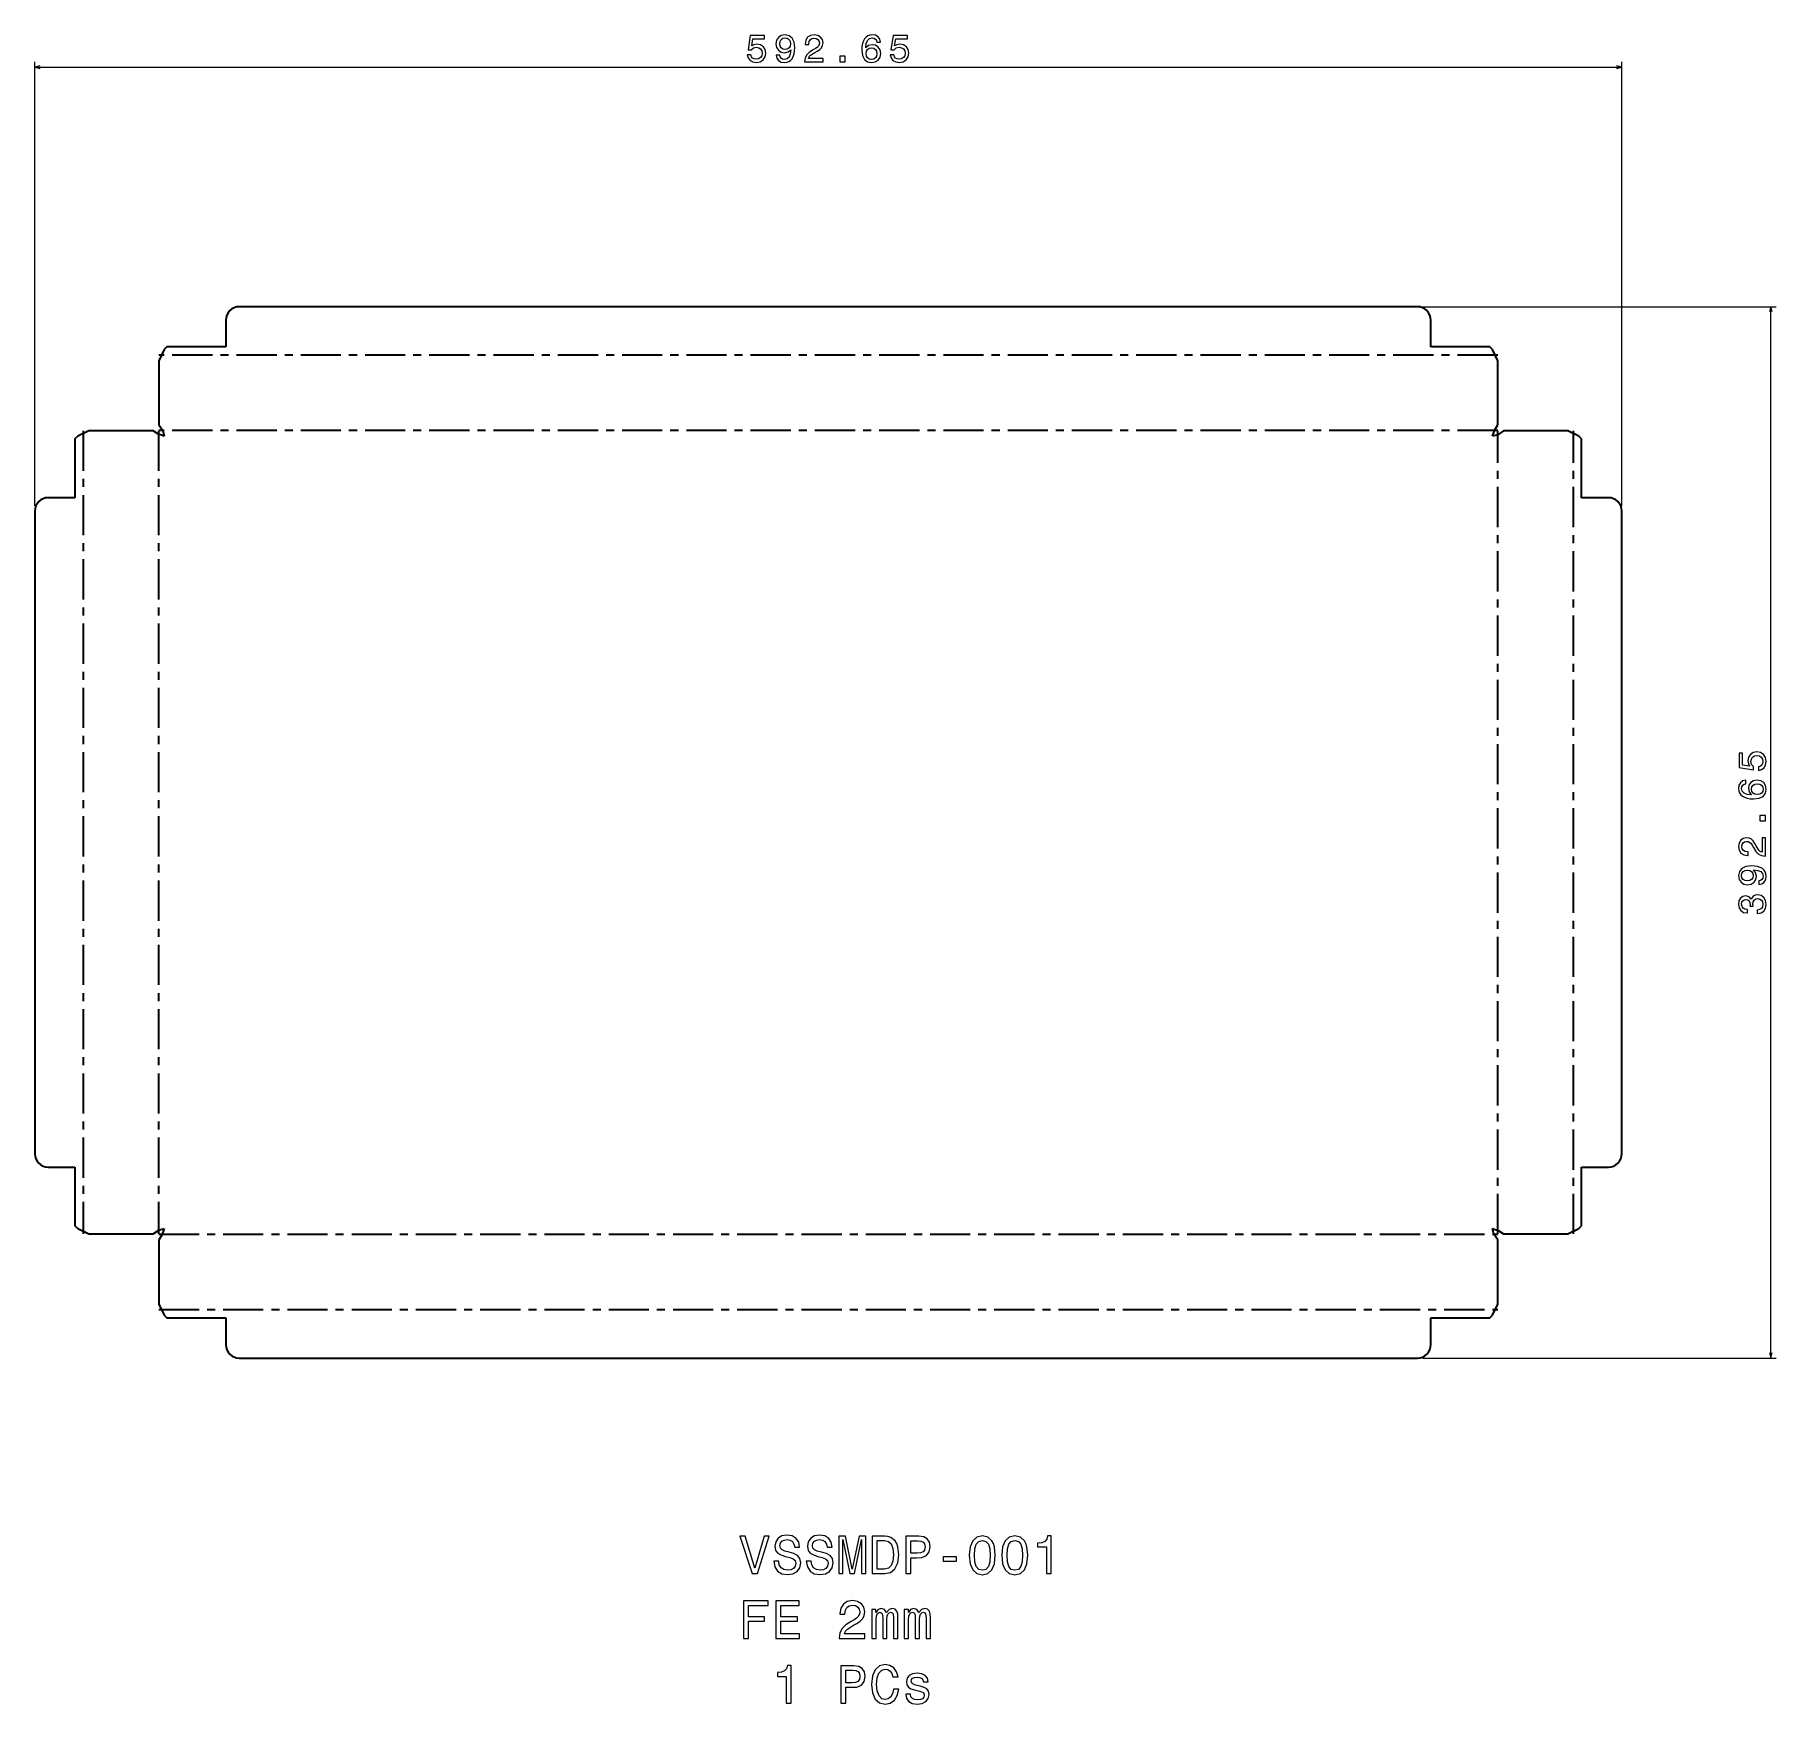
# Model space of a CAD drawing. Extents: x 255 to 905, y -11 to 613.
import ezdxf

# ---------------------------------------------------------------- set-up
doc = ezdxf.new("R2010")
doc.units = 0
doc.linetypes.add('AXES', pattern=[24, 15, -3, 3, -3])

msp = doc.modelspace()

# ---------------------------------------------------------------- linework, layer by layer
at = {"color": 7, "lineweight": 13}
for p, q in [((255.101257, 437.094147), (255.101257, 602.908936)), ((255.101257, 600.908936), (847.754944, 600.908936)), ((847.754944, 437.094147), (847.754944, 602.908936)), ((773.428101, 511.42099), (905.409912, 511.42099)), ((903.409912, 118.767303), (903.409912, 511.42099)), ((773.428101, 118.767303), (905.409912, 118.767303))]:
    msp.add_line(p, q, dxfattribs=at)
at = {"color": 7, "lineweight": 35}
for p, q in [((771.428101, 511.42099), (331.428101, 511.42099)), ((326.428101, 496.42099), (304.428101, 496.42099)), ((798.428101, 496.42099), (776.428101, 496.42099)), ((301.428101, 491.257568), (301.428101, 467.257568)), ((801.428101, 467.257568), (801.428101, 491.257568)), ((270.101257, 462.094147), (270.101257, 440.094147)), ((299.264679, 465.094147), (275.264679, 465.094147)), ((827.591492, 465.094147), (803.591492, 465.094147)), ((832.754944, 440.094147), (832.754944, 462.094147)), ((255.101257, 435.094147), (255.101257, 195.094147)), ((847.754944, 195.094147), (847.754944, 435.094147)), ((270.101257, 190.094147), (270.101257, 168.094147)), ((832.754944, 168.094147), (832.754944, 190.094147)), ((275.264679, 165.094147), (299.264679, 165.094147)), ((301.428101, 162.930725), (301.428101, 138.930725)), ((801.428101, 138.930725), (801.428101, 162.930725)), ((803.591492, 165.094147), (827.591492, 165.094147)), ((304.428101, 133.767303), (326.428101, 133.767303)), ((776.428101, 133.767303), (798.428101, 133.767303)), ((331.428101, 118.767303), (771.428101, 118.767303))]:
    msp.add_line(p, q, dxfattribs=at)
at = {"color": 7, "lineweight": 35, "ltscale": 0.25}
for p, q in [((326.428101, 506.42099), (326.428101, 496.42099)), ((776.428101, 496.42099), (776.428101, 506.42099)), ((270.101257, 440.094147), (260.101257, 440.094147)), ((842.754944, 440.094147), (832.754944, 440.094147)), ((260.101257, 190.094147), (270.101257, 190.094147)), ((832.754944, 190.094147), (842.754944, 190.094147)), ((326.428101, 133.767303), (326.428101, 123.767303)), ((776.428101, 123.767303), (776.428101, 133.767303))]:
    msp.add_line(p, q, dxfattribs=at)
at = {"color": 7, "lineweight": 35, "ltscale": 0.115472}
for p, q in [((303.428101, 495.42099), (301.428101, 491.257568)), ((801.428101, 491.257568), (799.428101, 495.42099)), ((275.264679, 465.094147), (271.101257, 463.094147)), ((271.101257, 167.094147), (275.264679, 165.094147)), ((301.428101, 138.930725), (303.428101, 134.767303)), ((799.428101, 134.767303), (801.428101, 138.930725))]:
    msp.add_line(p, q, dxfattribs=at)
at = {"color": 7, "lineweight": 35, "ltscale": 0.035355}
for p, q in [((304.428101, 496.42099), (303.428101, 495.42099)), ((799.428101, 495.42099), (798.428101, 496.42099)), ((271.101257, 463.094147), (270.101257, 462.094147)), ((832.754944, 462.094147), (831.754944, 463.094147)), ((270.101257, 168.094147), (271.101257, 167.094147)), ((831.754944, 167.094147), (832.754944, 168.094147)), ((303.428101, 134.767303), (304.428101, 133.767303)), ((798.428101, 133.767303), (799.428101, 134.767303))]:
    msp.add_line(p, q, dxfattribs=at)
at = {"color": 1, "linetype": 'AXES', "lineweight": 35}
for p, q in [((801.428101, 493.339294), (301.428101, 493.339294)), ((273.182983, 465.094147), (273.182983, 165.094147)), ((301.346405, 465.094147), (301.346405, 165.094147)), ((801.428101, 465.175873), (301.428101, 465.175873)), ((801.509827, 165.094147), (801.509827, 465.094147)), ((829.673218, 165.094147), (829.673218, 465.094147)), ((301.428101, 165.012451), (801.428101, 165.012451)), ((301.428101, 136.84903), (801.428101, 136.84903))]:
    msp.add_line(p, q, dxfattribs=at)
at = {"color": 7, "lineweight": 35, "ltscale": 0.05218}
for p, q in [((301.019958, 463.964844), (299.264679, 465.094147)), ((800.298767, 465.502289), (801.428101, 467.257568)), ((302.557404, 164.686005), (301.428101, 162.930725))]:
    msp.add_line(p, q, dxfattribs=at)
at = {"color": 7, "lineweight": 35, "ltscale": 0.064018}
for p, q in [((303.428101, 463.094147), (301.019958, 463.964844)), ((799.428101, 463.094147), (800.298767, 465.502289)), ((303.428101, 167.094147), (302.557404, 164.686005)), ((799.428101, 167.094147), (801.836243, 166.22345))]:
    msp.add_line(p, q, dxfattribs=at)
at = {"color": 7, "lineweight": 35, "ltscale": 0.064109}
for p, q in [((301.428101, 467.257568), (302.884949, 465.147217)), ((803.591492, 465.094147), (801.48114, 463.637299))]:
    msp.add_line(p, q, dxfattribs=at)
at = {"color": 7, "lineweight": 35, "ltscale": 0.053093}
msp.add_line((302.884949, 465.147217), (303.428101, 463.094147), dxfattribs=at)
at = {"color": 7, "lineweight": 35, "ltscale": 0.053092}
for p, q in [((801.48114, 463.637299), (799.428101, 463.094147)), ((301.375061, 166.551025), (303.428101, 167.094147)), ((799.971252, 165.041107), (799.428101, 167.094147))]:
    msp.add_line(p, q, dxfattribs=at)
at = {"color": 7, "lineweight": 35, "ltscale": 0.115473}
for p, q in [((831.754944, 463.094147), (827.591492, 465.094147)), ((827.591492, 165.094147), (831.754944, 167.094147))]:
    msp.add_line(p, q, dxfattribs=at)
at = {"color": 7, "lineweight": 35, "ltscale": 0.06411}
for p, q in [((299.264679, 165.094147), (301.375061, 166.551025)), ((801.428101, 162.930725), (799.971252, 165.041107))]:
    msp.add_line(p, q, dxfattribs=at)
at = {"color": 7, "lineweight": 35, "ltscale": 0.052179}
msp.add_line((801.836243, 166.22345), (803.591492, 165.094147), dxfattribs=at)
at = {"color": 7, "lineweight": 13}
for points in [[(521.168762, 605.517029), (521.485718, 604.335449), (522.191772, 603.413269), (523.229248, 602.836914), (524.554932, 602.620728), (526.010254, 602.880127), (527.14856, 603.586182), (527.869019, 604.710083), (528.142822, 606.151001), (527.897827, 607.491089), (527.206177, 608.542969), (526.125488, 609.220154), (524.727844, 609.465149), (523.647156, 609.292236), (522.811401, 608.816711), (523.214844, 611.51123), (527.595276, 611.51123), (527.595276, 612.69281), (522.249451, 612.69281), (521.456909, 607.390198), (522.60968, 607.390198), (523.445435, 608.067444), (524.511719, 608.312378), (525.433899, 608.15387), (526.139893, 607.69281), (526.586609, 606.986755), (526.745117, 606.078979), (526.586609, 605.171204), (526.125488, 604.465149), (525.419434, 604.018433), (524.511719, 603.859924), (523.747986, 603.960815), (523.157227, 604.292236), (522.724976, 604.810974), (522.508789, 605.517029)], [(531.958374, 605.387329), (532.1745, 604.249023), (532.794067, 603.370056), (533.773926, 602.82251), (535.07074, 602.620728), (535.920898, 602.721619), (536.68457, 602.980957), (537.333008, 603.427673), (537.880554, 604.061646), (538.312866, 604.854187), (538.629822, 605.833984), (538.817139, 606.957947), (538.889221, 608.254761), (538.644226, 610.286438), (537.938232, 611.77063), (536.81427, 612.664001), (535.272461, 612.980957), (533.860352, 612.721619), (532.794067, 612.029968), (532.102478, 610.963684), (531.871948, 609.623657), (532.102478, 608.240356), (532.779663, 607.188477), (533.78833, 606.525635), (535.07074, 606.309509), (536.425232, 606.583313), (537.448303, 607.419006), (537.217712, 605.81958), (536.756653, 604.681274), (536.050598, 604.004028), (535.085205, 603.787903), (534.335876, 603.888794), (533.78833, 604.20575), (533.428101, 604.710083), (533.283997, 605.387329)], [(533.269592, 609.638062), (533.413696, 610.531433), (533.817139, 611.237488), (534.451172, 611.684143), (535.272461, 611.842651), (536.12262, 611.684143), (536.771057, 611.237488), (537.1745, 610.545837), (537.333008, 609.652466), (537.1745, 608.74469), (536.771057, 608.067444), (536.108215, 607.649536), (535.229248, 607.505493), (534.436768, 607.649536), (533.817139, 608.067444), (533.413696, 608.730286)], [(542.575073, 602.908936), (549.448242, 602.908936), (549.448242, 604.148132), (544.015991, 604.148132), (544.318604, 604.825378), (544.837341, 605.387329), (546.436768, 606.4104), (547.286865, 606.842651), (548.237915, 607.46228), (548.915161, 608.182739), (549.304199, 609.032837), (549.448242, 609.998291), (549.203308, 611.208618), (548.526123, 612.159668), (547.488647, 612.764832), (546.14856, 612.980957), (544.765259, 612.736023), (543.713379, 612.058777), (543.036194, 610.978088), (542.805664, 609.551575), (542.805664, 609.349854), (544.116882, 609.349854), (544.116882, 609.465149), (544.246582, 610.444946), (544.63562, 611.165405), (545.255188, 611.626526), (546.076538, 611.785034), (546.912231, 611.64093), (547.53186, 611.280701), (547.935303, 610.71875), (548.079407, 610.012695), (547.978516, 609.349854), (547.704773, 608.787903), (547.243652, 608.297974), (546.60968, 607.865723), (545.759521, 607.404602), (544.347412, 606.51123), (543.353149, 605.560242), (542.76239, 604.407471), (542.575073, 602.952148)], [(570.897827, 610.214417), (570.624023, 611.381592), (569.990051, 612.246094), (569.010254, 612.79364), (567.742188, 612.980957), (566.89209, 612.880127), (566.157227, 612.606323), (565.508789, 612.159668), (564.961243, 611.525635), (564.528931, 610.733154), (564.211975, 609.7677), (564.010254, 608.629395), (563.952576, 607.346985), (564.183105, 605.300842), (564.88916, 603.816711), (566.027527, 602.92334), (567.58374, 602.620728), (568.981445, 602.880127), (570.047729, 603.557373), (570.739319, 604.623657), (570.984314, 605.978088), (570.739319, 607.346985), (570.076538, 608.398865), (569.053467, 609.061646), (567.785461, 609.292236), (566.416565, 609.004028), (565.393494, 608.182739), (565.609619, 609.7677), (566.07074, 610.906067), (566.776794, 611.583313), (567.756592, 611.813843), (568.477051, 611.698547), (569.024658, 611.395996), (569.384888, 610.891663), (569.572205, 610.214417)], [(574.540466, 605.517029), (574.857483, 604.335449), (575.563538, 603.413269), (576.601013, 602.836914), (577.926636, 602.620728), (579.381958, 602.880127), (580.520325, 603.586182), (581.240784, 604.710083), (581.514526, 606.151001), (581.269592, 607.491089), (580.577942, 608.542969), (579.497253, 609.220154), (578.099548, 609.465149), (577.01886, 609.292236), (576.183105, 608.816711), (576.586609, 611.51123), (580.96698, 611.51123), (580.96698, 612.69281), (575.621155, 612.69281), (574.828674, 607.390198), (575.981384, 607.390198), (576.817139, 608.067444), (577.883423, 608.312378), (578.805603, 608.15387), (579.511658, 607.69281), (579.958374, 606.986755), (580.116821, 606.078979), (579.958374, 605.171204), (579.497253, 604.465149), (578.791199, 604.018433), (577.883423, 603.859924), (577.119751, 603.960815), (576.528931, 604.292236), (576.09668, 604.810974), (575.880554, 605.517029)], [(555.771057, 602.908936), (557.759521, 602.908936), (557.759521, 605.055908), (555.771057, 605.055908)], [(569.586609, 605.963684), (569.428101, 605.055908), (569.024658, 604.364258), (568.376221, 603.903198), (567.569336, 603.759094), (566.719177, 603.903198), (566.07074, 604.349854), (565.652893, 605.041504), (565.523193, 605.94928), (565.667297, 606.842651), (566.07074, 607.519897), (566.733582, 607.952148), (567.626953, 608.110657), (568.405029, 607.952148), (569.024658, 607.534302), (569.428101, 606.857056)], [(898.80188, 338.206512), (899.983398, 338.523499), (900.90564, 339.229553), (901.481995, 340.267029), (901.69812, 341.592682), (901.438782, 343.048035), (900.732727, 344.18634), (899.608765, 344.906799), (898.167847, 345.180573), (896.82782, 344.935608), (895.77594, 344.243958), (895.098694, 343.163269), (894.85376, 341.765594), (895.026672, 340.684906), (895.502136, 339.849182), (892.807617, 340.252625), (892.807617, 344.633026), (891.626099, 344.633026), (891.626099, 339.287201), (896.92865, 338.49469), (896.92865, 339.64743), (896.251465, 340.483154), (896.00647, 341.549438), (896.164978, 342.471649), (896.626099, 343.177673), (897.332153, 343.62439), (898.239929, 343.782898), (899.147705, 343.62439), (899.85376, 343.163269), (900.300415, 342.457214), (900.458923, 341.549438), (900.358093, 340.785767), (900.026672, 340.195007), (899.507935, 339.762695), (898.80188, 339.54657)], [(894.104492, 334.563873), (892.937317, 334.2901), (892.072754, 333.656067), (891.525208, 332.67627), (891.337891, 331.408264), (891.438782, 330.558105), (891.712524, 329.823242), (892.159241, 329.174805), (892.793213, 328.627258), (893.585754, 328.195007), (894.551147, 327.877991), (895.689453, 327.67627), (896.971924, 327.618622), (899.018005, 327.849182), (900.502136, 328.555237), (901.395508, 329.693542), (901.69812, 331.249756), (901.438782, 332.647461), (900.761536, 333.713745), (899.695251, 334.405365), (898.340759, 334.65033), (896.971924, 334.405365), (895.920044, 333.742554), (895.257202, 332.719482), (895.026672, 331.451477), (895.314819, 330.082581), (896.136169, 329.05954), (894.551147, 329.275696), (893.412842, 329.736755), (892.735596, 330.44281), (892.505066, 331.422668), (892.6203, 332.143127), (892.922913, 332.690674), (893.427246, 333.050903), (894.104492, 333.23822)], [(898.355164, 333.252625), (899.262939, 333.094116), (899.95459, 332.690674), (900.41571, 332.042236), (900.559814, 331.235352), (900.41571, 330.385193), (899.968994, 329.736755), (899.277344, 329.318909), (898.369629, 329.189209), (897.476196, 329.333313), (896.799011, 329.736755), (896.366699, 330.399597), (896.208191, 331.292969), (896.366699, 332.071075), (896.784607, 332.690674), (897.461792, 333.094116)], [(901.409912, 319.437073), (901.409912, 321.425537), (899.262939, 321.425537), (899.262939, 319.437073)], [(901.409912, 306.241089), (901.409912, 313.114319), (900.170776, 313.114319), (900.170776, 307.682037), (899.49353, 307.984619), (898.93158, 308.503357), (897.908508, 310.102783), (897.476196, 310.952942), (896.856628, 311.903931), (896.136169, 312.581177), (895.286011, 312.970215), (894.320618, 313.114319), (893.110229, 312.869354), (892.159241, 312.192139), (891.554016, 311.154663), (891.337891, 309.814575), (891.582886, 308.431305), (892.260071, 307.379456), (893.340759, 306.702209), (894.767273, 306.47168), (894.968994, 306.47168), (894.968994, 307.782898), (894.85376, 307.782898), (893.873901, 307.912598), (893.153442, 308.301636), (892.692383, 308.921204), (892.533875, 309.742554), (892.677979, 310.578308), (893.038208, 311.197876), (893.600159, 311.601318), (894.306213, 311.745422), (894.968994, 311.644562), (895.531006, 311.370789), (896.020874, 310.909698), (896.453186, 310.275696), (896.914246, 309.425537), (897.807617, 308.013428), (898.758667, 307.019226), (899.911377, 306.428436), (901.366699, 306.241089)], [(898.93158, 295.62439), (900.069885, 295.840546), (900.948853, 296.460144), (901.496399, 297.439941), (901.69812, 298.736786), (901.59729, 299.586914), (901.337891, 300.350647), (900.891235, 300.999023), (900.257202, 301.54657), (899.464722, 301.978882), (898.484863, 302.295868), (897.360962, 302.483185), (896.064148, 302.555237), (894.03241, 302.310272), (892.548279, 301.604248), (891.654907, 300.480286), (891.337891, 298.938538), (891.59729, 297.526428), (892.288879, 296.460144), (893.355164, 295.768494), (894.695251, 295.537964), (896.078552, 295.768494), (897.130371, 296.44574), (897.793213, 297.454376), (898.009399, 298.736786), (897.735596, 300.091248), (896.899841, 301.114319), (898.499268, 300.883759), (899.637634, 300.422668), (900.314819, 299.716614), (900.531006, 298.751221), (900.430115, 298.001923), (900.113098, 297.454376), (899.608765, 297.094147), (898.93158, 296.950043)], [(894.680847, 296.935638), (893.787476, 297.079712), (893.081421, 297.483185), (892.634705, 298.117188), (892.476196, 298.938538), (892.634705, 299.788666), (893.081421, 300.437073), (893.773071, 300.840546), (894.666443, 300.999023), (895.574219, 300.840546), (896.251465, 300.437073), (896.669312, 299.774261), (896.813416, 298.895294), (896.669312, 298.102783), (896.251465, 297.483185), (895.588623, 297.079712)], [(898.268738, 284.777161), (898.369629, 284.777161), (899.752869, 285.00769), (900.790344, 285.684937), (901.453186, 286.751221), (901.69812, 288.16333), (901.453186, 289.661865), (900.819153, 290.785767), (899.810547, 291.506256), (898.513672, 291.765625), (897.663574, 291.65033), (896.971924, 291.333344), (896.438782, 290.814606), (896.049683, 290.122986), (895.271606, 291.05957), (894.03241, 291.390991), (892.908508, 291.174835), (892.05835, 290.555237), (891.525208, 289.5466), (891.337891, 288.16333), (891.56842, 286.866486), (892.202454, 285.872253), (893.211121, 285.223816), (894.551147, 285.00769), (894.652039, 285.00769), (894.652039, 286.2901), (893.729858, 286.405396), (893.067017, 286.780029), (892.663574, 287.385193), (892.51947, 288.235352), (892.634705, 288.984619), (892.937317, 289.532166), (893.427246, 289.863586), (894.090088, 289.993286), (894.796143, 289.863586), (895.271606, 289.517761), (895.559814, 288.912598), (895.64624, 288.091248), (895.631836, 287.529297), (896.770142, 287.529297), (896.741333, 288.235352), (896.871033, 289.143127), (897.216858, 289.820374), (897.778809, 290.223816), (898.513672, 290.36792), (899.349426, 290.209412), (899.968994, 289.791565), (900.358093, 289.128723), (900.487732, 288.249756), (900.343628, 287.34198), (899.911377, 286.679138), (899.219727, 286.261292), (898.268738, 286.102783)], [(527.453979, 52.257263), (523.943848, 40.335075), (520.332947, 52.257263), (518.416504, 52.257263), (522.935242, 38.237091), (524.952515, 38.237091), (529.370361, 52.257263)], [(532.900635, 42.856689), (531.06488, 42.856689), (531.468384, 40.718361), (532.47699, 39.144871), (534.030334, 38.196747), (536.128296, 37.853806), (538.206116, 38.176571), (539.75946, 39.064182), (540.747925, 40.456112), (541.111023, 42.291847), (540.808411, 43.946026), (539.961182, 45.01519), (538.589417, 45.721241), (536.753662, 46.245735), (535.180176, 46.629021), (534.151367, 47.072826), (533.566345, 47.718361), (533.384766, 48.727005), (533.566345, 49.634785), (534.09082, 50.320663), (534.897766, 50.784641), (536.007263, 50.946026), (537.136963, 50.744297), (538.024536, 50.199627), (538.609558, 49.291847), (538.892029, 48.061298), (540.727722, 48.061298), (540.727722, 48.101646), (540.404968, 49.997898), (539.456848, 51.410004), (537.96405, 52.297611), (535.946777, 52.600204), (534.131165, 52.297611), (532.719116, 51.450348), (531.811279, 50.139107), (531.488525, 48.444584), (531.750793, 46.931618), (532.517334, 45.902798), (533.727722, 45.216919), (535.381897, 44.692421), (537.01593, 44.228447), (538.24646, 43.784641), (538.992859, 43.139107), (539.255127, 42.090118), (539.013062, 41.020954), (538.387695, 40.214035), (537.439575, 39.709713), (536.208984, 39.548332), (534.837219, 39.770233), (533.788269, 40.415764), (533.122559, 41.464756)], [(545.044739, 42.856689), (543.208984, 42.856689), (543.612488, 40.718361), (544.621094, 39.144871), (546.174438, 38.196747), (548.2724, 37.853806), (550.35022, 38.176571), (551.903503, 39.064182), (552.891968, 40.456112), (553.255127, 42.291847), (552.952515, 43.946026), (552.105225, 45.01519), (550.733521, 45.721241), (548.897766, 46.245735), (547.32428, 46.629021), (546.295471, 47.072826), (545.710449, 47.718361), (545.52887, 48.727005), (545.710449, 49.634785), (546.234924, 50.320663), (547.04187, 50.784641), (548.151367, 50.946026), (549.281067, 50.744297), (550.16864, 50.199627), (550.753662, 49.291847), (551.036072, 48.061298), (552.871826, 48.061298), (552.871826, 48.101646), (552.549072, 49.997898), (551.600952, 51.410004), (550.108154, 52.297611), (548.09082, 52.600204), (546.275269, 52.297611), (544.863159, 51.450348), (543.955383, 50.139107), (543.632629, 48.444584), (543.894897, 46.931618), (544.661438, 45.902798), (545.871826, 45.216919), (547.526001, 44.692421), (549.160034, 44.228447), (550.390564, 43.784641), (551.136963, 43.139107), (551.399231, 42.090118), (551.157104, 41.020954), (550.531738, 40.214035), (549.583618, 39.709713), (548.353088, 39.548332), (546.981323, 39.770233), (545.932373, 40.415764), (545.266663, 41.464756)], [(555.332947, 38.237091), (556.88623, 38.237091), (556.88623, 50.946026), (559.508728, 38.237091), (561.243591, 38.237091), (563.845886, 50.946026), (563.845886, 38.237091), (565.419373, 38.237091), (565.419373, 52.237091), (562.958252, 52.237091), (560.37616, 39.89127), (557.814209, 52.237091), (555.332947, 52.237091)], [(572.500061, 52.237091), (567.840149, 52.237091), (567.840149, 38.237091), (572.500061, 38.237091), (574.698914, 38.680897), (576.332947, 40.032478), (577.341553, 42.231327), (577.704712, 45.237091), (577.381897, 48.303375), (576.978455, 49.513748), (576.413635, 50.482048), (574.779602, 51.793289), (573.710449, 52.116055)], [(580.407837, 38.237091), (582.263733, 38.237091), (582.263733, 44.147755), (584.321411, 44.147755), (586.399231, 44.248619), (588.053406, 44.95467), (589.122559, 46.326427), (589.485657, 48.202507), (589.203247, 49.937378), (588.396301, 51.208275), (587.064941, 51.974842), (585.249329, 52.237091), (580.407837, 52.237091)], [(604.09082, 45.075706), (604.393433, 41.908562), (605.341553, 39.649197), (606.854553, 38.277435), (608.952515, 37.833633), (611.030334, 38.277435), (612.543335, 39.649197), (613.471252, 41.908562), (613.794006, 45.075706), (613.471252, 48.222683), (613.087952, 49.473404), (612.543335, 50.50222), (611.030334, 51.873978), (608.952515, 52.337955), (606.854553, 51.873978), (605.341553, 50.482048), (604.393433, 48.222683)], [(616.234924, 45.075706), (616.537537, 41.908562), (617.485657, 39.649197), (618.998657, 38.277435), (621.096619, 37.833633), (623.174438, 38.277435), (624.687378, 39.649197), (625.615356, 41.908562), (625.93811, 45.075706), (625.615356, 48.222683), (625.232056, 49.473404), (624.687378, 50.50222), (623.174438, 51.873978), (621.096619, 52.337955), (618.998657, 51.873978), (617.485657, 50.482048), (616.537537, 48.222683)], [(632.877563, 38.237091), (634.713318, 38.237091), (634.713318, 52.337955), (633.341553, 52.337955), (632.978455, 51.107407), (632.252197, 50.280319), (631.1427, 49.796169), (629.609558, 49.634785), (629.609558, 48.202507), (632.877563, 48.202507)], [(572.358887, 50.56274), (573.892029, 50.260147), (574.940979, 49.332191), (575.566345, 47.678013), (575.768066, 45.237091), (575.546204, 42.876862), (574.920837, 41.222683), (573.851685, 40.234211), (572.358887, 39.911442), (569.716187, 39.911442), (569.716187, 50.56274)], [(584.744995, 50.522392), (585.955383, 50.401356), (586.843018, 50.01807), (587.367493, 49.312019), (587.549072, 48.202507), (587.347351, 47.032478), (586.802673, 46.326427), (585.874695, 45.963318), (584.603821, 45.86245), (582.263733, 45.86245), (582.263733, 50.522392)], [(606.027466, 45.075706), (606.188843, 47.516632), (606.693176, 49.271675), (607.600952, 50.300491), (608.952515, 50.663605), (610.283936, 50.300491), (611.191711, 49.271675), (611.696045, 47.516632), (611.857422, 45.075706), (611.696045, 42.614613), (611.191711, 40.85957), (610.283936, 39.83075), (608.952515, 39.487812), (607.600952, 39.83075), (606.693176, 40.85957), (606.188843, 42.614613)], [(618.171509, 45.075706), (618.332947, 47.516632), (618.83728, 49.271675), (619.744995, 50.300491), (621.096619, 50.663605), (622.42804, 50.300491), (623.335815, 49.271675), (623.840149, 47.516632), (624.001526, 45.075706), (623.840149, 42.614613), (623.335815, 40.85957), (622.42804, 39.83075), (621.096619, 39.487812), (619.744995, 39.83075), (618.83728, 40.85957), (618.332947, 42.614613)], [(594.367493, 42.856689), (599.249329, 42.856689), (599.249329, 44.450348), (594.367493, 44.450348)], [(519.808411, 14.04977), (521.684509, 14.04977), (521.684509, 20.484928), (527.575012, 20.484928), (527.575012, 22.159281), (521.684509, 22.159281), (521.684509, 26.355246), (528.926575, 26.355246), (528.926575, 28.04977), (519.808411, 28.04977)], [(531.851685, 14.04977), (540.727722, 14.04977), (540.727722, 15.744295), (533.707581, 15.744295), (533.707581, 20.484928), (539.961182, 20.484928), (539.961182, 22.159281), (533.707581, 22.159281), (533.707581, 26.355246), (540.566345, 26.355246), (540.566345, 28.04977), (531.851685, 28.04977)], [(555.453979, 14.04977), (565.076416, 14.04977), (565.076416, 15.78464), (557.471252, 15.78464), (557.894897, 16.732767), (558.621094, 17.51951), (560.860291, 18.951788), (562.050476, 19.556974), (563.381897, 20.42441), (564.330017, 21.433056), (564.874695, 22.623257), (565.076416, 23.974842), (564.733521, 25.669367), (563.7854, 27.000778), (562.332947, 27.848042), (560.456848, 28.150635), (558.520264, 27.807695), (557.047607, 26.85957), (556.099487, 25.3466), (555.776733, 23.349483), (555.776733, 23.067062), (557.612488, 23.067062), (557.612488, 23.228445), (557.794006, 24.600203), (558.338684, 25.608849), (559.206116, 26.254381), (560.355957, 26.476284), (561.526001, 26.274555), (562.393433, 25.770231), (562.958252, 24.983488), (563.160034, 23.995014), (563.018799, 23.067062), (562.635498, 22.280319), (561.98999, 21.594439), (561.102356, 20.989252), (559.91217, 20.343719), (557.935242, 19.092999), (556.543274, 17.761585), (555.716187, 16.147753), (555.453979, 14.110289)], [(567.638428, 14.04977), (569.2724, 14.04977), (569.2724, 21.291845), (569.373291, 22.381184), (569.675842, 23.167927), (570.139832, 23.631903), (570.744995, 23.813459), (571.229187, 23.652077), (571.551941, 23.248619), (571.713318, 22.562738), (571.773865, 21.654957), (571.773865, 14.04977), (573.307007, 14.04977), (573.307007, 21.291845), (573.407837, 22.36101), (573.710449, 23.147753), (574.19458, 23.631903), (574.799805, 23.813459), (575.283936, 23.652077), (575.606689, 23.248619), (575.808411, 21.654957), (575.808411, 14.04977), (577.442444, 14.04977), (577.442444, 21.53392), (577.341553, 23.087234), (577.018799, 24.277435), (576.373291, 25.003662), (575.32428, 25.265909), (574.09375, 24.86245), (573.14563, 23.692421), (572.399231, 24.842278), (571.148499, 25.265909), (569.998657, 24.86245), (569.211914, 23.732767), (569.211914, 24.882624), (567.638428, 24.882624)], [(579.782471, 14.04977), (581.416504, 14.04977), (581.416504, 21.291845), (581.517334, 22.381184), (581.819946, 23.167927), (582.283936, 23.631903), (582.889099, 23.813459), (583.373291, 23.652077), (583.696045, 23.248619), (583.857422, 22.562738), (583.917969, 21.654957), (583.917969, 14.04977), (585.45105, 14.04977), (585.45105, 21.291845), (585.551941, 22.36101), (585.854553, 23.147753), (586.338684, 23.631903), (586.943848, 23.813459), (587.42804, 23.652077), (587.750793, 23.248619), (587.952515, 21.654957), (587.952515, 14.04977), (589.586548, 14.04977), (589.586548, 21.53392), (589.485657, 23.087234), (589.162903, 24.277435), (588.517334, 25.003662), (587.468384, 25.265909), (586.237793, 24.86245), (585.289673, 23.692421), (584.543274, 24.842278), (583.292603, 25.265909), (582.1427, 24.86245), (581.355957, 23.732767), (581.355957, 24.882624), (579.782471, 24.882624)], [(535.724854, -10.13755), (537.560608, -10.13755), (537.560608, 3.963314), (536.188843, 3.963314), (535.825745, 2.732767), (535.099487, 1.905678), (533.98999, 1.421528), (532.456848, 1.260144), (532.456848, -0.172132), (535.724854, -0.172132)], [(556.11969, -10.13755), (557.975586, -10.13755), (557.975586, -4.226888), (560.033203, -4.226888), (562.111023, -4.126023), (563.765198, -3.419971), (564.834351, -2.048213), (565.197449, -0.172132), (564.915039, 1.562737), (564.108154, 2.833632), (562.776733, 3.600202), (560.961182, 3.86245), (556.11969, 3.86245)], [(560.456848, 2.147753), (561.667236, 2.026715), (562.55481, 1.64343), (563.079346, 0.937378), (563.260864, -0.172132), (563.059143, -1.342161), (562.514465, -2.048213), (561.586548, -2.411325), (560.315613, -2.51219), (557.975586, -2.51219), (557.975586, 2.147753)], [(575.788269, -4.93294), (575.384766, -6.627464), (574.719116, -7.837838), (573.791138, -8.584236), (572.701782, -8.826311), (571.390564, -8.463199), (570.361755, -7.373861), (569.675842, -5.598645), (569.453979, -3.13755), (569.675842, -0.696629), (570.341553, 1.098761), (571.370361, 2.188098), (572.701782, 2.571383), (573.670105, 2.369655), (574.497192, 1.804812), (575.1427, 0.897032), (575.586548, -0.353688), (577.50293, -0.353688), (576.897766, 1.562737), (575.848755, 3.015187), (574.416504, 3.922969), (572.701782, 4.245735), (570.563477, 3.741412), (568.929443, 2.329309), (567.880493, 0.009424), (567.517334, -3.13755), (567.880493, -6.284524), (568.929443, -8.604409), (570.563477, -10.036686), (572.701782, -10.520836), (574.577881, -10.13755), (576.09082, -9.068386), (577.160034, -7.313343), (577.724854, -4.93294)], [(585.794006, -3.823429), (584.079346, -3.419971), (582.808411, -2.955994), (582.384766, -2.007867), (582.505859, -1.342161), (582.929443, -0.858011), (583.615356, -0.555418), (584.603821, -0.434381), (585.551941, -0.555418), (586.29834, -0.91853), (586.782471, -1.463199), (586.984253, -2.189424), (588.719116, -2.189424), (588.719116, -2.149078), (588.416504, -0.837838), (587.589417, 0.19098), (586.29834, 0.836514), (584.603821, 1.078588), (582.889099, 0.836514), (581.638428, 0.170807), (580.851685, -0.817666), (580.609558, -2.068386), (580.791138, -3.278761), (581.355957, -4.126023), (582.283936, -4.73121), (583.635498, -5.154841), (585.612488, -5.638991), (586.822815, -6.143314), (587.14563, -6.546772), (587.266663, -7.151959), (587.085083, -7.898357), (586.600952, -8.463199), (585.814209, -8.826311), (584.765198, -8.947349), (583.655701, -8.826311), (582.848755, -8.40268), (582.304077, -7.716801), (582.082214, -6.768674), (580.367493, -6.768674), (580.649902, -8.382507), (581.47699, -9.552536), (582.788269, -10.258588), (584.603821, -10.520836), (586.500061, -10.258588), (587.891968, -9.552536), (588.739258, -8.422853), (589.04187, -6.950231), (588.819946, -5.679337), (588.19458, -4.811902), (587.165771, -4.24706)]]:
    msp.add_lwpolyline(points, close=True, dxfattribs=at)
for points in [[(257.033142, 601.426575), (255.101257, 600.908936), (257.033142, 600.391296)], [(845.82312, 600.391296), (847.754944, 600.908936), (845.82312, 601.426575)], [(903.927612, 509.489136), (903.409912, 511.42099), (902.892334, 509.489136)], [(902.892334, 120.699158), (903.409912, 118.767303), (903.927612, 120.699158)]]:
    msp.add_lwpolyline(points, dxfattribs=at)
at = {"color": 7, "lineweight": 35}
for centre, start, end in [((331.428101, 506.42099), 90.000003, 180.000009), ((771.428101, 506.42099), 0, 90.000003), ((260.101257, 435.094147), 90.000003, 180.000009), ((842.754944, 435.094147), 0, 90.000003), ((260.101257, 195.094147), 180.000009, 269.999997), ((842.754944, 195.094147), 269.999997, 360), ((331.428101, 123.767303), 180.000009, 269.999997), ((771.428101, 123.767303), 269.999997, 360)]:
    msp.add_arc(centre, 5, start, end, dxfattribs=at)

doc.saveas('drawing.dxf')
